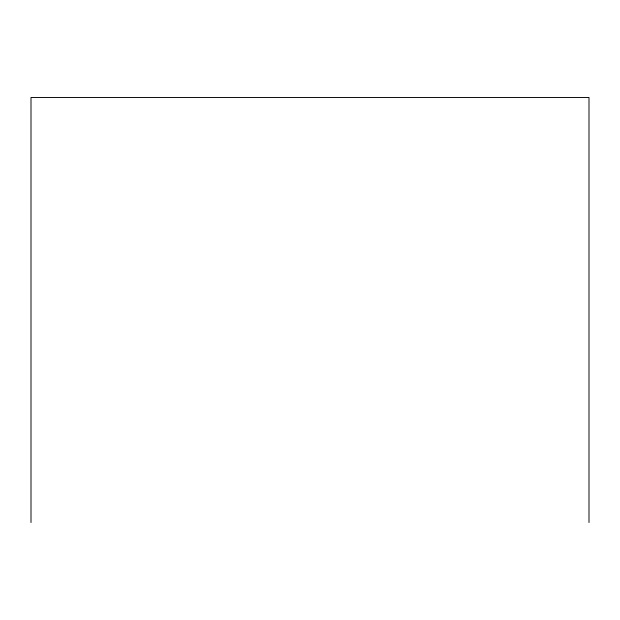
<?xml version="1.0" encoding="UTF-8"?>
<svg xmlns="http://www.w3.org/2000/svg" width="620" height="620" viewBox="0 0 620 620"><rect width="100%" height="100%" fill="white"/><g stroke="black" fill="none" stroke-linecap="round" stroke-linejoin="round"><path stroke-width="0.93" d="M589 522.528L589 97.472L31 97.472L31 522.528"/></g></svg>
